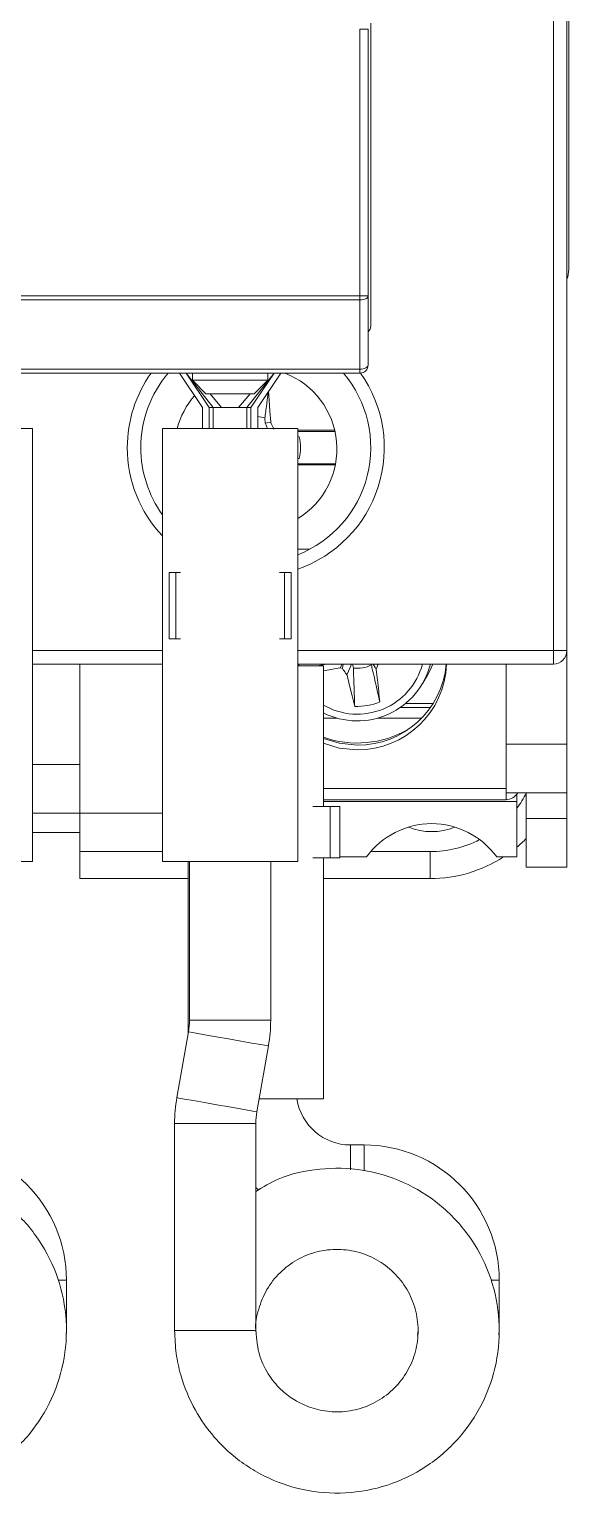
# Model space of a CAD drawing. Header units: millimetres. Extents: x 1004 to 59588, y 686 to 38112.
# Drawn here: x 44183.1 to 44203, y 36807.6 to 36861.7 of the extents above; entities that cross this region are included whole.
import ezdxf

# ---------------------------------------------------------------- set-up
doc = ezdxf.new("R2010")
doc.units = ezdxf.units.MM

msp = doc.modelspace()

# ---------------------------------------------------------------- linework, layer by layer
at = {"color": 7, "linetype": 'Continuous', "lineweight": 15}
for p, q in [((44202.463, 36838.707), (44202.463, 36904.707)), ((44202.963, 36904.707), (44202.963, 36838.707)), ((44203.031, 36852.789), (44203.031, 36890.789)), ((44195.313, 36851.809), (44195.313, 36861.657)), ((44195.613, 36861.657), (44195.313, 36861.657)), ((44195.613, 36861.657), (44195.613, 36851.809)), ((44195.713, 36850.707), (44195.713, 36861.881)), ((44166.113, 36851.809), (44195.313, 36851.809)), ((44195.313, 36851.659), (44166.113, 36851.659)), ((44195.313, 36851.659), (44195.313, 36851.809)), ((44195.613, 36851.809), (44195.313, 36851.809)), ((44195.313, 36849.107), (44195.313, 36851.659)), ((44195.613, 36851.809), (44195.613, 36849.257)), ((44166.113, 36849.107), (44195.313, 36849.107)), ((44195.313, 36848.957), (44166.113, 36848.957)), ((44189.491, 36847.687), (44188.639, 36848.957)), ((44188.888, 36848.957), (44189.744, 36847.687)), ((44188.888, 36848.957), (44189.888, 36847.687)), ((44189.118, 36848.957), (44189.118, 36848.697)), ((44189.118, 36848.697), (44191.908, 36848.697)), ((44189.118, 36848.697), (44189.618, 36848.197)), ((44191.138, 36847.687), (44192.137, 36848.957)), ((44191.281, 36847.687), (44192.137, 36848.957)), ((44191.408, 36848.197), (44191.908, 36848.697)), ((44192.386, 36848.957), (44191.534, 36847.687)), ((44191.908, 36848.697), (44191.908, 36848.957)), ((44195.313, 36848.957), (44195.313, 36849.107)), ((44191.408, 36848.197), (44189.618, 36848.197)), ((44189.772, 36848.197), (44190.195, 36847.687)), ((44190.83, 36847.687), (44191.253, 36848.197)), ((44189.491, 36846.917), (44189.491, 36847.687)), ((44189.744, 36847.687), (44189.744, 36846.917)), ((44189.888, 36847.687), (44189.744, 36847.687)), ((44190.195, 36847.687), (44189.888, 36847.687)), ((44189.888, 36847.687), (44189.888, 36846.917)), ((44190.209, 36847.687), (44190.195, 36847.687)), ((44190.83, 36847.687), (44190.817, 36847.687)), ((44191.138, 36847.687), (44190.83, 36847.687)), ((44191.138, 36847.687), (44191.281, 36847.687)), ((44191.138, 36847.687), (44191.138, 36846.917)), ((44191.281, 36847.687), (44191.281, 36846.917)), ((44191.534, 36847.687), (44191.534, 36846.917)), ((44191.805, 36847.108), (44191.801, 36847.301)), ((44178.213, 36846.917), (44183.213, 36846.917)), ((44183.213, 36830.917), (44183.213, 36846.917)), ((44188.013, 36846.917), (44188.013, 36830.917)), ((44188.013, 36846.917), (44193.013, 36846.917)), ((44193.013, 36830.917), (44193.013, 36846.917)), ((44194.382, 36846.846), (44193.013, 36846.846)), ((44194.391, 36846.807), (44193.013, 36846.807)), ((44193.064, 36846.61), (44193.013, 36846.613)), ((44193.013, 36845.802), (44193.064, 36845.805)), ((44193.013, 36845.607), (44194.412, 36845.607)), ((44193.013, 36845.569), (44194.405, 36845.569)), ((44193.013, 36842.456), (44193.46, 36842.456)), ((44188.258, 36839.14), (44188.258, 36841.591)), ((44188.505, 36841.591), (44188.258, 36841.591)), ((44188.505, 36841.591), (44188.505, 36839.14)), ((44188.684, 36841.591), (44188.505, 36841.591)), ((44192.52, 36841.591), (44192.342, 36841.591)), ((44192.52, 36841.591), (44192.52, 36839.14)), ((44192.767, 36841.591), (44192.52, 36841.591)), ((44192.767, 36841.591), (44192.767, 36839.14)), ((44188.258, 36839.14), (44188.505, 36839.14)), ((44188.684, 36839.14), (44188.505, 36839.14)), ((44192.52, 36839.14), (44192.342, 36839.14)), ((44192.767, 36839.14), (44192.52, 36839.14)), ((44183.213, 36838.707), (44188.013, 36838.707)), ((44193.013, 36838.707), (44202.463, 36838.707)), ((44202.463, 36838.707), (44202.463, 36838.207)), ((44202.463, 36838.707), (44202.963, 36838.707)), ((44202.963, 36838.707), (44202.963, 36835.257)), ((44188.013, 36838.207), (44183.213, 36838.207)), ((44184.963, 36838.207), (44184.963, 36834.507)), ((44202.463, 36838.207), (44193.013, 36838.207)), ((44193.963, 36838.151), (44193.031, 36838.151)), ((44193.064, 36838.207), (44193.041, 36838.151)), ((44193.747, 36838.151), (44194.069, 36838.207)), ((44193.963, 36832.951), (44193.963, 36838.151)), ((44193.963, 36837.96), (44194.579, 36838.067)), ((44194.579, 36838.067), (44194.656, 36838.207)), ((44194.663, 36838.042), (44194.579, 36838.067)), ((44194.699, 36838.207), (44194.663, 36838.042)), ((44195.043, 36838.207), (44195.069, 36838.064)), ((44195.736, 36838.18), (44195.732, 36838.207)), ((44200.713, 36835.257), (44200.713, 36838.207)), ((44197.633, 36837.5), (44197.817, 36837.818)), ((44198.015, 36836.751), (44196.994, 36836.751)), ((44194.463, 36836.218), (44193.963, 36836.218)), ((44197.594, 36836.218), (44195.962, 36836.218)), ((44197.922, 36836.612), (44196.81, 36836.612)), ((44200.713, 36835.257), (44202.963, 36835.257)), ((44200.713, 36833.457), (44200.713, 36835.257)), ((44202.963, 36835.257), (44202.963, 36833.457)), ((44183.213, 36834.507), (44184.963, 36834.507)), ((44184.963, 36834.507), (44184.963, 36832.707)), ((44193.963, 36833.616), (44200.713, 36833.616)), ((44193.963, 36833.203), (44200.713, 36833.203)), ((44193.963, 36833.13), (44201.113, 36833.13)), ((44202.963, 36833.457), (44200.713, 36833.457)), ((44200.713, 36833.203), (44200.713, 36833.457)), ((44201.098, 36833.384), (44201.113, 36833.384)), ((44201.113, 36833.403), (44201.113, 36833.384)), ((44201.113, 36833.384), (44201.113, 36833.13)), ((44201.113, 36833.13), (44201.113, 36831.089)), ((44201.463, 36832.507), (44201.463, 36833.457)), ((44202.963, 36832.507), (44202.963, 36833.457)), ((44184.963, 36832.707), (44183.213, 36832.707)), ((44188.013, 36832.707), (44184.963, 36832.707)), ((44184.963, 36832.707), (44184.963, 36831.284)), ((44194.213, 36832.951), (44193.576, 36832.951)), ((44194.213, 36831.051), (44194.213, 36832.951)), ((44194.213, 36832.951), (44194.567, 36832.951)), ((44194.567, 36832.951), (44194.567, 36831.051)), ((44201.463, 36832.507), (44202.963, 36832.507)), ((44201.463, 36832.507), (44201.463, 36830.707)), ((44202.963, 36832.507), (44202.963, 36830.707)), ((44184.963, 36831.989), (44183.213, 36831.989)), ((44178.213, 36830.917), (44183.213, 36830.917)), ((44184.963, 36830.289), (44184.963, 36831.284)), ((44184.963, 36831.284), (44188.013, 36831.284)), ((44188.013, 36830.917), (44193.013, 36830.917)), ((44188.963, 36830.917), (44188.963, 36824.558)), ((44189.013, 36830.917), (44189.013, 36825.061)), ((44192.013, 36825.061), (44192.013, 36830.917)), ((44193.576, 36831.051), (44194.213, 36831.051)), ((44193.963, 36822.151), (44193.963, 36831.051)), ((44194.213, 36831.051), (44194.567, 36831.051)), ((44194.567, 36831.089), (44195.555, 36831.089)), ((44195.711, 36831.284), (44197.909, 36831.284)), ((44197.909, 36830.289), (44197.909, 36831.284)), ((44201.113, 36831.089), (44200.37, 36831.089)), ((44188.963, 36830.289), (44184.963, 36830.289)), ((44197.909, 36830.289), (44193.963, 36830.289)), ((44202.963, 36830.707), (44201.463, 36830.707)), ((44189.013, 36825.061), (44192.013, 36825.061)), ((44188.975, 36824.627), (44188.546, 36822.197)), ((44191.501, 36821.676), (44191.929, 36824.106)), ((44193.963, 36822.151), (44191.585, 36822.151)), ((44188.463, 36821.242), (44188.463, 36813.591)), ((44188.463, 36821.242), (44191.463, 36821.242)), ((44191.463, 36813.591), (44191.463, 36821.242)), ((44195.463, 36820.451), (44194.963, 36820.451)), ((44194.963, 36820.451), (44194.963, 36819.533)), ((44195.463, 36820.451), (44195.463, 36819.5)), ((44191.463, 36818.881), (44191.572, 36818.777)), ((44184.463, 36815.451), (44184.16, 36815.451)), ((44184.463, 36813.591), (44184.463, 36815.451)), ((44200.463, 36815.451), (44200.16, 36815.451)), ((44200.463, 36813.591), (44200.463, 36815.451)), ((44184.45, 36813.439), (44184.463, 36813.591)), ((44188.463, 36813.591), (44191.463, 36813.591)), ((44197.463, 36813.591), (44197.439, 36813.424)), ((44200.45, 36813.439), (44200.463, 36813.591))]:
    msp.add_line(p, q, dxfattribs=at)
at = {"color": 7, "linetype": 'Continuous', "lineweight": 15, "flags": 128}
for points in [[(44195.313, 36851.659), (44195.371, 36851.662), (44195.427, 36851.671), (44195.479, 36851.684), (44195.525, 36851.703), (44195.562, 36851.726), (44195.59, 36851.752), (44195.607, 36851.78), (44195.613, 36851.809)], [(44195.313, 36849.107), (44195.371, 36849.11), (44195.427, 36849.119), (44195.479, 36849.133), (44195.525, 36849.151), (44195.562, 36849.174), (44195.59, 36849.2), (44195.607, 36849.228), (44195.613, 36849.257)], [(44191.939, 36848.291), (44191.961, 36847.956), (44191.987, 36847.556), (44192.013, 36847.156), (44192.014, 36847.136)], [(44191.805, 36847.108), (44191.889, 36847.12), (44192.014, 36847.136)], [(44195.005, 36838.207), (44194.951, 36838.087), (44194.831, 36837.82)], [(44195.805, 36838.207), (44195.876, 36838.082), (44195.917, 36838.009)], [(44198.006, 36838.207), (44197.95, 36838.076), (44197.817, 36837.818)], [(44195.121, 36836.65), (44195.026, 36837.034), (44194.93, 36837.418), (44194.835, 36837.801), (44194.831, 36837.82)], [(44193.963, 36835.46), (44194.548, 36835.284), (44195.213, 36835.218)], [(44195.213, 36835.044), (44194.548, 36835.111), (44193.963, 36835.286)], [(44188.975, 36824.627), (44189.047, 36824.614), (44189.257, 36824.577), (44189.584, 36824.519), (44189.995, 36824.447), (44190.452, 36824.366), (44190.908, 36824.286), (44191.32, 36824.213), (44191.647, 36824.155), (44191.857, 36824.118), (44191.929, 36824.106), (44191.929, 36824.106)], [(44188.546, 36822.197), (44188.619, 36822.184), (44188.828, 36822.147), (44189.155, 36822.089), (44189.567, 36822.017), (44190.023, 36821.936), (44190.48, 36821.856), (44190.892, 36821.783), (44191.219, 36821.725), (44191.428, 36821.688), (44191.501, 36821.676)]]:
    msp.add_lwpolyline(points, dxfattribs=at)
at = {"color": 7, "linetype": 'Continuous', "lineweight": 15}
for centre, radius, start, end in [((44202.031, 36852.789), 1, 338.721, 0), ((44195.413, 36850.707), 0.3, 311.8103, 0), ((44195.313, 36849.257), 0.3, 270, 0), ((44191.463, 36846.207), 4.75, 144.6235, 180), ((44191.463, 36846.207), 4.25, 139.6798, 180), ((44191.463, 36846.156), 3, 301.1089, 69.0413), ((44191.463, 36846.207), 4.75, 289.0453, 35.3889), ((44191.463, 36846.207), 4.25, 291.3895, 40.3202), ((44191.463, 36846.156), 3, 139.0013, 165.2952), ((44191.463, 36846.207), 1.145, 72.7937, 86.4312), ((44191.463, 36846.207), 1.652, 345.8964, 14.1036), ((44191.463, 36846.207), 4.75, 180, 223.4216), ((44191.463, 36846.207), 4.25, 180, 215.7313), ((44202.463, 36838.707), 0.5, 270, 0), ((44195.214, 36838.908), 2.795, 243.4102, 345.4795), ((44195.213, 36838.857), 2.497, 239.9478, 344.9301), ((44195.213, 36839.215), 1.16, 262.8853, 296.817), ((44195.238, 36838.32), 3.275, 269.5581, 358.0379), ((44195.237, 36838.496), 3.278, 269.5748, 354.9579), ((44195.213, 36838.878), 2.23, 267.6465, 292.0556), ((44195.212, 36839.095), 3.8, 250.7972, 299.5), ((44200.713, 36833.703), 0.5, 270, 330.5787), ((44197.963, 36834.289), 2.266, 247.7982, 292.2018), ((44186.513, 36825.061), 2.5, 350, 0), ((44186.513, 36825.061), 5.5, 350, 0), ((44193.963, 36821.242), 5.5, 170, 180), ((44194.963, 36822.451), 2, 188.6269, 270), ((44193.963, 36821.242), 2.5, 170, 180), ((44179.463, 36815.451), 5, 0, 90), ((44195.463, 36815.451), 5, 0, 90)]:
    msp.add_arc(centre, radius, start, end, dxfattribs=at)
for centre, major_axis, ratio, start_param, end_param in [((44197.909, 36835.284), (3.403, 2.103), 0.999979, 5.087473, 5.252476), ((44197.963, 36829.271), (0, -3.046), 0.984808, 2.210002, 4.073184), ((44197.909, 36835.284), (3.403, 2.103), 0.999979, 4.158809, 4.633661), ((44197.909, 36835.289), (4.11, 2.848), 0.999984, 4.801732, 4.896808), ((44197.909, 36835.289), (4.11, 2.848), 0.999984, 4.106372, 4.679885)]:
    msp.add_ellipse(centre, major_axis=major_axis, ratio=ratio, start_param=start_param, end_param=end_param, dxfattribs=at)
for points, knots in [([(44191.801, 36847.301), (44191.804, 36847.326), (44191.811, 36847.375), (44191.823, 36847.473), (44191.844, 36847.644), (44191.871, 36847.854), (44191.899, 36848.078), (44191.915, 36848.205), (44191.923, 36848.268)], [0, 0, 0, 0, 0.075688, 0.151378, 0.302756, 0.60551, 0.804924, 1, 1, 1, 1]), ([(44190.817, 36847.687), (44190.768, 36847.687), (44190.672, 36847.687), (44190.513, 36847.687), (44190.353, 36847.687), (44190.257, 36847.687), (44190.209, 36847.687)], [0, 0, 0, 0, 0.250002, 0.5, 0.749998, 1, 1, 1, 1]), ([(44191.894, 36846.917), (44191.88, 36846.947), (44191.85, 36847.011), (44191.821, 36847.074), (44191.805, 36847.108)], [0, 0, 0, 0, 0.452931, 1, 1, 1, 1]), ([(44192.014, 36847.136), (44192.026, 36847.114), (44192.068, 36847.03), (44192.11, 36846.946), (44192.14, 36846.885)], [0, 0, 0, 0, 0.271067, 1, 1, 1, 1]), ([(44194.831, 36837.82), (44194.815, 36837.84), (44194.759, 36837.914), (44194.704, 36837.988), (44194.663, 36838.042)], [0, 0, 0, 0, 0.271069, 1, 1, 1, 1]), ([(44195.069, 36838.064), (44195.07, 36838.031), (44195.073, 36837.965), (44195.078, 36837.835), (44195.086, 36837.606), (44195.097, 36837.324), (44195.109, 36836.984), (44195.117, 36836.774), (44195.121, 36836.65)], [0, 0, 0, 0, 0.069302, 0.138603, 0.277207, 0.554414, 0.736999, 1, 1, 1, 1]), ([(44196.05, 36836.812), (44196.023, 36836.931), (44195.976, 36837.134), (44195.9, 36837.463), (44195.838, 36837.736), (44195.787, 36837.958), (44195.758, 36838.084), (44195.743, 36838.148), (44195.736, 36838.18)], [0, 0, 0, 0, 0.263001, 0.445586, 0.722792, 0.861396, 0.930698, 1, 1, 1, 1]), ([(44195.978, 36838.207), (44195.974, 36838.195), (44195.959, 36838.146), (44195.939, 36838.08), (44195.923, 36838.027), (44195.917, 36838.009)], [0, 0, 0, 0, 0.1948058, 0.7235695, 1, 1, 1, 1]), ([(44195.917, 36838.009), (44195.932, 36837.878), (44195.961, 36837.613), (44196.006, 36837.214), (44196.035, 36836.946), (44196.05, 36836.812)], [0, 0, 0, 0, 0.328071, 0.664034, 1, 1, 1, 1]), ([(44172.463, 36813.591), (44172.474, 36813.308), (44172.497, 36812.757), (44172.716, 36811.754), (44173.157, 36810.686), (44173.856, 36809.695), (44174.57, 36808.997), (44175.253, 36808.502), (44176.157, 36808.011), (44177.4, 36807.617), (44178.98, 36807.544), (44180.537, 36807.887), (44181.951, 36808.625), (44183.125, 36809.705), (44183.976, 36811.054), (44184.447, 36812.578), (44184.505, 36814.173), (44184.145, 36815.726), (44183.392, 36817.133), (44182.299, 36818.296), (44180.942, 36819.132), (44179.411, 36819.589), (44177.822, 36819.617), (44176.456, 36819.331), (44175.733, 36818.894), (44175.463, 36818.73)], [0, 0, 0, 0, 0.027104, 0.052571, 0.09792, 0.136472, 0.167828, 0.192929, 0.216994, 0.266031, 0.316158, 0.366531, 0.416784, 0.466992, 0.517356, 0.567613, 0.617822, 0.668187, 0.718453, 0.768657, 0.819015, 0.869289, 0.919494, 0.969847, 1, 1, 1, 1]), ([(44188.463, 36813.591), (44188.474, 36813.308), (44188.497, 36812.757), (44188.716, 36811.754), (44189.157, 36810.686), (44189.856, 36809.695), (44190.57, 36808.997), (44191.253, 36808.502), (44192.157, 36808.011), (44193.4, 36807.617), (44194.98, 36807.544), (44196.537, 36807.887), (44197.951, 36808.625), (44199.125, 36809.705), (44199.977, 36811.054), (44200.447, 36812.578), (44200.505, 36814.173), (44200.145, 36815.726), (44199.392, 36817.133), (44198.299, 36818.296), (44196.942, 36819.132), (44195.411, 36819.589), (44193.823, 36819.617), (44192.456, 36819.331), (44191.733, 36818.894), (44191.463, 36818.73)], [0, 0, 0, 0, 0.027104, 0.052571, 0.09792, 0.136472, 0.167828, 0.192929, 0.216994, 0.266031, 0.316158, 0.36653, 0.416784, 0.466992, 0.517355, 0.567613, 0.617822, 0.668187, 0.718453, 0.768658, 0.819015, 0.869289, 0.919494, 0.969847, 1, 1, 1, 1]), ([(44191.471, 36813.541), (44191.468, 36813.562), (44191.429, 36813.844), (44191.55, 36814.395), (44191.843, 36815.129), (44192.338, 36815.758), (44192.974, 36816.237), (44193.716, 36816.533), (44194.508, 36816.626), (44195.296, 36816.51), (44196.029, 36816.191), (44196.652, 36815.693), (44197.124, 36815.051), (44197.412, 36814.307), (44197.497, 36813.513), (44197.372, 36812.726), (44197.045, 36811.998), (44196.541, 36811.38), (44195.894, 36810.915), (44195.153, 36810.637), (44194.392, 36810.562), (44193.782, 36810.653), (44193.297, 36810.817), (44192.874, 36811.028), (44192.4, 36811.38), (44191.933, 36811.921), (44191.547, 36812.676), (44191.492, 36813.273), (44191.463, 36813.591)], [0, 0, 0, 0, 0.003347, 0.04523, 0.086979, 0.128842, 0.170739, 0.212493, 0.254345, 0.296248, 0.338002, 0.379848, 0.421761, 0.463515, 0.505346, 0.547265, 0.589023, 0.630851, 0.672776, 0.714533, 0.755266, 0.793022, 0.811883, 0.836556, 0.867816, 0.905403, 0.949435, 1, 1, 1, 1])]:
    msp.add_open_spline(points, degree=3, knots=knots, dxfattribs=at)

doc.saveas('drawing.dxf')
